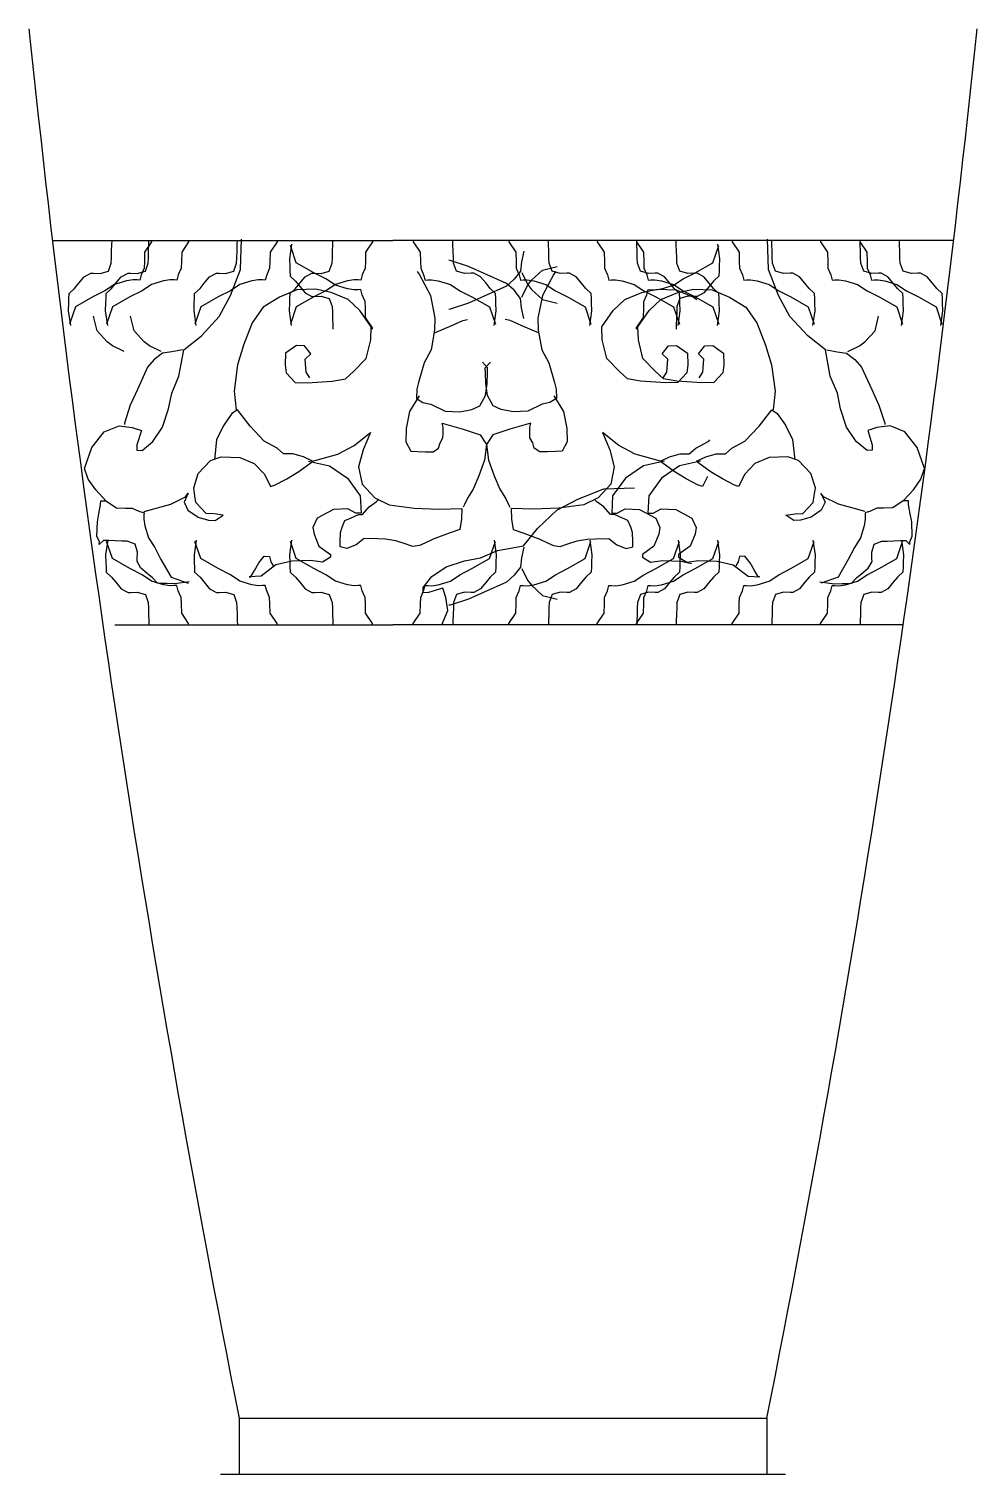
# Model space of a CAD drawing. Header units: millimetres. Extents: x 22565 to 38821, y 15578 to 26720.
# Drawn here: x 24373.1 to 24517.7, y 23447.9 to 23668.4 of the extents above; entities that cross this region are included whole.
import ezdxf

# ---------------------------------------------------------------- set-up
doc = ezdxf.new("R2010")
doc.units = ezdxf.units.MM

# ---------------------------------------------------------------- blocks, each defined once
blk = doc.blocks.new('A$C40A47A41')
for p, q in [((205.02, 189.45), (205.17, 194.1)), ((285.52, 189.45), (285.36, 194.1)), ((176.31, 193.87), (228.24, 193.87)), ((185.31, 191.24), (185.34, 192.24)), ((185.34, 192.24), (185.38, 193.25)), ((185.38, 193.25), (185.4, 193.87)), ((190.38, 192.08), (190.34, 190.66)), ((191.44, 193.66), (190.38, 192.08)), ((190.96, 191.24), (190.99, 192.24)), ((190.99, 192.24), (191.02, 193.25)), ((191.02, 193.25), (191.04, 193.87)), ((191.45, 193.87), (191.44, 193.66)), ((196.03, 192.08), (195.98, 190.66)), ((197.09, 193.66), (196.03, 192.08)), ((197.1, 193.87), (197.09, 193.66)), ((204.44, 191.24), (204.47, 192.24)), ((204.47, 192.24), (204.5, 193.25)), ((204.5, 193.25), (204.52, 193.87)), ((209.51, 192.08), (209.46, 190.66)), ((210.57, 193.66), (209.51, 192.08)), ((210.58, 193.87), (210.57, 193.66)), ((212.8, 193.3), (212.48, 191.07)), ((213.51, 190.5), (212.61, 193.1)), ((219.01, 191.24), (219.04, 192.24)), ((219.04, 192.24), (219.08, 193.25)), ((219.08, 193.25), (219.1, 193.87)), ((224.08, 192.08), (224.04, 190.66)), ((225.14, 193.66), (224.08, 192.08)), ((225.15, 193.87), (225.14, 193.66)), ((313.75, 193.87), (228.24, 193.87)), ((231.33, 193.87), (231.34, 193.66)), ((231.34, 193.66), (232.4, 192.08)), ((232.4, 192.08), (232.45, 190.66)), ((237.4, 193.25), (237.38, 193.87)), ((237.44, 192.24), (237.4, 193.25)), ((237.47, 191.24), (237.44, 192.24)), ((245.9, 193.87), (245.91, 193.66)), ((245.91, 193.66), (246.97, 192.08)), ((246.97, 192.08), (247.02, 190.66)), ((248.19, 192.24), (247.85, 190.62)), ((251.98, 193.25), (251.96, 193.87)), ((252.01, 192.24), (251.98, 193.25)), ((252.04, 191.24), (252.01, 192.24)), ((259.38, 193.87), (259.39, 193.66)), ((259.39, 193.66), (260.45, 192.08)), ((260.45, 192.08), (260.5, 190.66)), ((265.39, 193.87), (265.39, 193.66)), ((265.39, 193.66), (266.45, 192.08)), ((265.46, 193.25), (265.44, 193.87)), ((265.49, 192.24), (265.46, 193.25)), ((265.52, 191.24), (265.49, 192.24)), ((266.45, 192.08), (266.5, 190.66)), ((271.46, 193.25), (271.44, 193.87)), ((271.49, 192.24), (271.46, 193.25)), ((271.53, 191.24), (271.49, 192.24)), ((277.03, 190.5), (277.93, 193.1)), ((277.74, 193.3), (278.05, 191.07)), ((279.96, 193.87), (279.97, 193.66)), ((279.97, 193.66), (281.03, 192.08)), ((281.03, 192.08), (281.07, 190.66)), ((286.03, 193.25), (286.01, 193.87)), ((286.06, 192.24), (286.03, 193.25)), ((286.1, 191.24), (286.06, 192.24)), ((293.44, 193.87), (293.45, 193.66)), ((293.45, 193.66), (294.51, 192.08)), ((294.51, 192.08), (294.55, 190.66)), ((299.44, 193.87), (299.45, 193.66)), ((299.45, 193.66), (300.51, 192.08)), ((299.51, 193.25), (299.49, 193.87)), ((299.54, 192.24), (299.51, 193.25)), ((299.58, 191.24), (299.54, 192.24)), ((300.51, 192.08), (300.55, 190.66)), ((305.51, 193.25), (305.49, 193.87)), ((305.54, 192.24), (305.51, 193.25)), ((305.58, 191.24), (305.54, 192.24)), ((184.84, 189.22), (185.28, 190.42)), ((185.28, 190.42), (185.31, 191.24)), ((190.3, 189.66), (189.86, 188.66)), ((190.34, 190.66), (190.3, 189.66)), ((190.49, 189.22), (190.93, 190.42)), ((190.93, 190.42), (190.96, 191.24)), ((195.95, 189.66), (195.51, 188.66)), ((195.98, 190.66), (195.95, 189.66)), ((203.97, 189.22), (204.41, 190.42)), ((204.41, 190.42), (204.44, 191.24)), ((209.43, 189.66), (208.99, 188.66)), ((209.46, 190.66), (209.43, 189.66)), ((212.48, 191.07), (212.52, 189.86)), ((212.52, 189.86), (212.54, 189.26)), ((216.18, 188.97), (213.51, 190.5)), ((218.54, 189.22), (218.98, 190.42)), ((218.98, 190.42), (219.01, 191.24)), ((224, 189.66), (223.56, 188.66)), ((224.04, 190.66), (224, 189.66)), ((232.45, 190.66), (232.48, 189.66)), ((232.48, 189.66), (232.92, 188.66)), ((236.98, 190.85), (236.77, 190.86)), ((239.76, 189.94), (236.98, 190.85)), ((237.5, 190.42), (237.47, 191.24)), ((237.94, 189.22), (237.5, 190.42)), ((242.15, 188.86), (239.76, 189.94)), ((247.02, 190.66), (247.05, 189.66)), ((247.05, 189.66), (247.49, 188.66)), ((247.85, 190.62), (247.69, 189.2)), ((251.07, 189.37), (253.3, 189.91)), ((252.07, 190.42), (252.04, 191.24)), ((252.52, 189.22), (252.07, 190.42)), ((260.5, 190.66), (260.53, 189.66)), ((260.53, 189.66), (260.97, 188.66)), ((265.55, 190.42), (265.52, 191.24)), ((266, 189.22), (265.55, 190.42)), ((266.5, 190.66), (266.53, 189.66)), ((266.53, 189.66), (266.97, 188.66)), ((271.55, 190.42), (271.53, 191.24)), ((272, 189.22), (271.55, 190.42)), ((274.36, 188.97), (277.03, 190.5)), ((278.01, 189.86), (278, 189.26)), ((278.05, 191.07), (278.01, 189.86)), ((281.07, 190.66), (281.11, 189.66)), ((281.11, 189.66), (281.55, 188.66)), ((286.12, 190.42), (286.1, 191.24)), ((286.57, 189.22), (286.12, 190.42)), ((294.55, 190.66), (294.59, 189.66)), ((294.59, 189.66), (295.03, 188.66)), ((299.6, 190.42), (299.58, 191.24)), ((300.05, 189.22), (299.6, 190.42)), ((300.55, 190.66), (300.59, 189.66)), ((300.59, 189.66), (301.03, 188.66)), ((305.6, 190.42), (305.58, 191.24)), ((306.05, 189.22), (305.6, 190.42)), ((180.34, 187.36), (181.16, 188.34)), ((181.16, 188.34), (182.19, 188.91)), ((182.19, 188.91), (182.6, 188.9)), ((182.6, 188.9), (183.61, 188.87)), ((183.61, 188.87), (184.84, 189.22)), ((187.62, 187.73), (185.78, 187.18)), ((185.98, 187.36), (186.81, 188.34)), ((186.81, 188.34), (187.84, 188.91)), ((188.63, 187.89), (187.62, 187.73)), ((187.84, 188.91), (188.24, 188.9)), ((188.24, 188.9), (189.25, 188.87)), ((189.24, 187.87), (188.63, 187.89)), ((189.64, 187.85), (189.24, 187.87)), ((189.25, 188.87), (190.49, 189.22)), ((189.86, 188.66), (189.64, 187.85)), ((193.27, 187.73), (191.43, 187.18)), ((194.28, 187.89), (193.27, 187.73)), ((194.88, 187.87), (194.28, 187.89)), ((195.29, 187.85), (194.88, 187.87)), ((195.51, 188.66), (195.29, 187.85)), ((199.46, 187.36), (200.29, 188.34)), ((200.29, 188.34), (201.32, 188.91)), ((201.32, 188.91), (201.72, 188.9)), ((201.72, 188.9), (202.73, 188.87)), ((202.73, 188.87), (203.97, 189.22)), ((203.47, 185.47), (205.02, 189.45)), ((206.75, 187.73), (204.91, 187.18)), ((207.76, 187.89), (206.75, 187.73)), ((208.36, 187.87), (207.76, 187.89)), ((208.77, 187.85), (208.36, 187.87)), ((208.99, 188.66), (208.77, 187.85)), ((212.54, 189.26), (212.57, 188.44)), ((212.57, 188.44), (213.39, 187.67)), ((213.39, 187.67), (214.03, 186.88)), ((214.03, 187.36), (214.86, 188.34)), ((214.86, 188.34), (215.89, 188.91)), ((215.89, 188.91), (216.3, 188.9)), ((218.03, 188.02), (216.18, 188.97)), ((216.3, 188.9), (217.31, 188.87)), ((217.31, 188.87), (218.54, 189.22)), ((219.48, 187.06), (218.03, 188.02)), ((221.32, 187.73), (219.48, 187.18)), ((222.33, 187.89), (221.32, 187.73)), ((222.94, 187.87), (222.33, 187.89)), ((223.34, 187.85), (222.94, 187.87)), ((223.56, 188.66), (223.34, 187.85)), ((231.96, 189.14), (232.26, 188.77)), ((232.26, 188.77), (233.97, 185.47)), ((232.92, 188.66), (233.14, 187.85)), ((233.14, 187.85), (233.55, 187.87)), ((233.55, 187.87), (234.15, 187.89)), ((234.15, 187.89), (235.16, 187.73)), ((235.16, 187.73), (237, 187.18)), ((239.18, 188.87), (237.94, 189.22)), ((240.18, 188.9), (239.18, 188.87)), ((240.59, 188.91), (240.18, 188.9)), ((241.62, 188.34), (240.59, 188.91)), ((242.45, 187.36), (241.62, 188.34)), ((245.55, 187.33), (242.15, 188.86)), ((246.72, 187.96), (245.55, 186.91)), ((247.69, 189.2), (246.72, 187.96)), ((247.49, 188.66), (247.71, 187.85)), ((247.71, 187.85), (248.12, 187.87)), ((247.91, 189), (248.76, 187.22)), ((248.12, 187.87), (248.72, 187.89)), ((248.72, 187.89), (249.73, 187.73)), ((248.76, 187.02), (249.39, 187.81)), ((249.39, 187.81), (251.07, 189.37)), ((249.73, 187.73), (251.58, 187.18)), ((252.77, 188.77), (251.05, 185.47)), ((253.75, 188.87), (252.52, 189.22)), ((253.07, 189.14), (252.77, 188.77)), ((254.76, 188.9), (253.75, 188.87)), ((255.16, 188.91), (254.76, 188.9)), ((256.19, 188.34), (255.16, 188.91)), ((257.02, 187.36), (256.19, 188.34)), ((260.97, 188.66), (261.19, 187.85)), ((261.19, 187.85), (261.6, 187.87)), ((261.6, 187.87), (262.2, 187.89)), ((262.2, 187.89), (263.21, 187.73)), ((263.21, 187.73), (265.06, 187.18)), ((267.23, 188.87), (266, 189.22)), ((266.97, 188.66), (267.19, 187.85)), ((267.19, 187.85), (267.6, 187.87)), ((268.24, 188.9), (267.23, 188.87)), ((267.6, 187.87), (268.2, 187.89)), ((268.2, 187.89), (269.22, 187.73)), ((268.64, 188.91), (268.24, 188.9)), ((269.67, 188.34), (268.64, 188.91)), ((269.22, 187.73), (271.06, 187.18)), ((270.5, 187.36), (269.67, 188.34)), ((271.06, 187.06), (272.5, 188.02)), ((273.23, 188.87), (272, 189.22)), ((272.5, 188.02), (274.36, 188.97)), ((274.24, 188.9), (273.23, 188.87)), ((274.65, 188.91), (274.24, 188.9)), ((275.67, 188.34), (274.65, 188.91)), ((276.5, 187.36), (275.67, 188.34)), ((277.15, 187.67), (276.5, 186.88)), ((277.97, 188.44), (277.15, 187.67)), ((278, 189.26), (277.97, 188.44)), ((281.55, 188.66), (281.77, 187.85)), ((281.77, 187.85), (282.17, 187.87)), ((282.17, 187.87), (282.77, 187.89)), ((282.77, 187.89), (283.79, 187.73)), ((283.79, 187.73), (285.63, 187.18)), ((287.06, 185.47), (285.52, 189.45)), ((287.8, 188.87), (286.57, 189.22)), ((288.81, 188.9), (287.8, 188.87)), ((289.22, 188.91), (288.81, 188.9)), ((290.25, 188.34), (289.22, 188.91)), ((291.07, 187.36), (290.25, 188.34)), ((295.03, 188.66), (295.25, 187.85)), ((295.25, 187.85), (295.65, 187.87)), ((295.65, 187.87), (296.25, 187.89)), ((296.25, 187.89), (297.27, 187.73)), ((297.27, 187.73), (299.11, 187.18)), ((301.28, 188.87), (300.05, 189.22)), ((301.03, 188.66), (301.25, 187.85)), ((301.25, 187.85), (301.65, 187.87)), ((302.29, 188.9), (301.28, 188.87)), ((301.65, 187.87), (302.25, 187.89)), ((302.25, 187.89), (303.27, 187.73)), ((302.7, 188.91), (302.29, 188.9)), ((303.73, 188.34), (302.7, 188.91)), ((303.27, 187.73), (305.11, 187.18)), ((304.55, 187.36), (303.73, 188.34)), ((307.28, 188.87), (306.05, 189.22)), ((308.29, 188.9), (307.28, 188.87)), ((308.7, 188.91), (308.29, 188.9)), ((309.73, 188.34), (308.7, 188.91)), ((310.55, 187.36), (309.73, 188.34)), ((178.84, 184.98), (178.87, 185.8)), ((178.87, 185.8), (179.69, 186.57)), ((179.69, 186.57), (180.34, 187.36)), ((182.48, 185.27), (179.81, 183.74)), ((184.33, 186.22), (182.48, 185.27)), ((185.78, 187.18), (184.33, 186.22)), ((184.49, 184.98), (184.52, 185.8)), ((184.52, 185.8), (185.34, 186.57)), ((185.34, 186.57), (185.98, 187.36)), ((188.13, 185.27), (185.46, 183.74)), ((189.98, 186.22), (188.13, 185.27)), ((191.43, 187.18), (189.98, 186.22)), ((197.97, 184.98), (198, 185.8)), ((198, 185.8), (198.82, 186.57)), ((198.82, 186.57), (199.46, 187.36)), ((201.61, 185.27), (198.94, 183.74)), ((203.46, 186.22), (201.61, 185.27)), ((201.76, 182.28), (203.47, 185.47)), ((204.91, 187.18), (203.46, 186.22)), ((210.94, 185.22), (208.47, 183.69)), ((213.6, 186.36), (210.94, 185.22)), ((212.54, 184.98), (212.57, 185.8)), ((212.57, 185.8), (213.39, 186.57)), ((213.39, 186.57), (214.03, 187.36)), ((216.18, 185.27), (213.51, 183.74)), ((216.43, 186.46), (213.6, 186.36)), ((214.03, 186.88), (214.86, 185.9)), ((214.86, 185.9), (215.89, 185.32)), ((215.89, 185.32), (216.3, 185.34)), ((218.03, 186.22), (216.18, 185.27)), ((216.3, 185.34), (217.31, 185.37)), ((218.83, 185.97), (216.43, 186.46)), ((217.31, 185.37), (218.54, 185.02)), ((219.48, 187.18), (218.03, 186.22)), ((221.43, 184.88), (218.83, 185.97)), ((221.32, 186.51), (219.48, 187.06)), ((222.33, 186.35), (221.32, 186.51)), ((222.94, 186.37), (222.33, 186.35)), ((223.34, 186.39), (222.94, 186.37)), ((223.56, 185.58), (223.34, 186.39)), ((224, 184.58), (223.56, 185.58)), ((233.97, 185.47), (234.66, 182.02)), ((237, 187.18), (238.45, 186.22)), ((238.45, 186.22), (240.3, 185.27)), ((242.15, 185.38), (239.76, 184.3)), ((240.3, 185.27), (242.97, 183.74)), ((245.55, 186.91), (242.15, 185.38)), ((243.09, 186.57), (242.45, 187.36)), ((243.91, 185.8), (243.09, 186.57)), ((243.94, 184.98), (243.91, 185.8)), ((246.72, 186.28), (245.55, 187.33)), ((247.69, 185.04), (246.72, 186.28)), ((247.91, 185.24), (248.76, 187.02)), ((248.76, 187.22), (249.39, 186.42)), ((249.39, 186.42), (251.07, 184.87)), ((251.05, 185.47), (250.36, 182.02)), ((251.58, 187.18), (253.02, 186.22)), ((253.02, 186.22), (254.88, 185.27)), ((254.88, 185.27), (257.55, 183.74)), ((257.67, 186.57), (257.02, 187.36)), ((258.49, 185.8), (257.67, 186.57)), ((258.51, 184.98), (258.49, 185.8)), ((263.6, 184.88), (266.19, 185.97)), ((265.06, 187.18), (266.5, 186.22)), ((266.19, 185.97), (268.6, 186.46)), ((266.5, 186.22), (268.36, 185.27)), ((266.53, 184.58), (266.97, 185.58)), ((266.97, 185.58), (267.19, 186.39)), ((267.19, 186.39), (267.6, 186.37)), ((267.6, 186.37), (268.2, 186.35)), ((268.2, 186.35), (269.22, 186.51)), ((268.36, 185.27), (271.03, 183.74)), ((268.6, 186.46), (271.42, 186.36)), ((269.11, 184.88), (271.7, 185.97)), ((269.22, 186.51), (271.06, 187.06)), ((271.15, 186.57), (270.5, 187.36)), ((271.06, 187.18), (272.5, 186.22)), ((271.97, 185.8), (271.15, 186.57)), ((271.42, 186.36), (274.08, 185.22)), ((271.7, 185.97), (274.11, 186.46)), ((271.99, 184.98), (271.97, 185.8)), ((273.23, 185.37), (272, 185.02)), ((272.5, 186.22), (274.36, 185.27)), ((274.24, 185.34), (273.23, 185.37)), ((274.08, 185.22), (274.62, 184.89)), ((274.11, 186.46), (276.93, 186.36)), ((274.65, 185.32), (274.24, 185.34)), ((274.36, 185.27), (277.03, 183.74)), ((275.67, 185.9), (274.65, 185.32)), ((276.5, 186.88), (275.67, 185.9)), ((277.15, 186.57), (276.5, 187.36)), ((276.93, 186.36), (279.6, 185.22)), ((277.97, 185.8), (277.15, 186.57)), ((278, 184.98), (277.97, 185.8)), ((279.6, 185.22), (282.07, 183.69)), ((285.63, 187.18), (287.08, 186.22)), ((288.77, 182.28), (287.06, 185.47)), ((287.08, 186.22), (288.93, 185.27)), ((288.93, 185.27), (291.6, 183.74)), ((291.72, 186.57), (291.07, 187.36)), ((292.54, 185.8), (291.72, 186.57)), ((292.57, 184.98), (292.54, 185.8)), ((299.11, 187.18), (300.56, 186.22)), ((300.56, 186.22), (302.41, 185.27)), ((302.41, 185.27), (305.08, 183.74)), ((305.2, 186.57), (304.55, 187.36)), ((305.11, 187.18), (306.56, 186.22)), ((306.02, 185.8), (305.2, 186.57)), ((306.05, 184.98), (306.02, 185.8)), ((306.56, 186.22), (308.41, 185.27)), ((308.41, 185.27), (311.08, 183.74)), ((311.2, 186.57), (310.55, 187.36)), ((312.02, 185.8), (311.2, 186.57)), ((312.05, 184.98), (312.02, 185.8)), ((178.78, 183.17), (178.82, 184.38)), ((179.1, 180.94), (178.78, 183.17)), ((178.82, 184.38), (178.84, 184.98)), ((179.81, 183.74), (178.91, 181.14)), ((184.43, 183.17), (184.47, 184.38)), ((184.75, 180.94), (184.43, 183.17)), ((184.47, 184.38), (184.49, 184.98)), ((185.46, 183.74), (184.56, 181.14)), ((197.91, 183.17), (197.95, 184.38)), ((198.23, 180.94), (197.91, 183.17)), ((197.95, 184.38), (197.97, 184.98)), ((198.94, 183.74), (198.04, 181.14)), ((208.47, 183.69), (206.77, 181.32)), ((212.48, 183.17), (212.52, 184.38)), ((212.8, 180.94), (212.48, 183.17)), ((212.52, 184.38), (212.54, 184.98)), ((213.51, 183.74), (212.61, 181.14)), ((218.54, 185.02), (218.98, 183.82)), ((218.98, 183.82), (219.01, 183)), ((219.01, 183), (219.04, 182)), ((223.2, 183.21), (221.43, 184.88)), ((224.93, 180.73), (223.2, 183.21)), ((224.04, 183.58), (224, 184.58)), ((224.08, 182.16), (224.04, 183.58)), ((236.98, 183.39), (236.77, 183.38)), ((239.76, 184.3), (236.98, 183.39)), ((242.97, 183.74), (243.87, 181.14)), ((243.68, 180.94), (244, 183.17)), ((243.96, 184.38), (243.94, 184.98)), ((244, 183.17), (243.96, 184.38)), ((247.85, 183.62), (247.69, 185.04)), ((248.19, 182), (247.85, 183.62)), ((251.07, 184.87), (253.3, 184.33)), ((257.55, 183.74), (258.45, 181.14)), ((258.26, 180.94), (258.57, 183.17)), ((258.53, 184.38), (258.51, 184.98)), ((258.57, 183.17), (258.53, 184.38)), ((260.1, 180.73), (261.83, 183.21)), ((261.83, 183.21), (263.6, 184.88)), ((265.61, 180.73), (267.34, 183.21)), ((266.45, 182.16), (266.5, 183.58)), ((266.5, 183.58), (266.53, 184.58)), ((267.34, 183.21), (269.11, 184.88)), ((271.03, 183.74), (271.93, 181.14)), ((271.53, 183), (271.49, 182)), ((271.55, 183.82), (271.53, 183)), ((272, 185.02), (271.55, 183.82)), ((271.74, 180.94), (272.05, 183.17)), ((272.01, 184.38), (271.99, 184.98)), ((272.05, 183.17), (272.01, 184.38)), ((277.03, 183.74), (277.93, 181.14)), ((277.74, 180.94), (278.05, 183.17)), ((278.01, 184.38), (278, 184.98)), ((278.05, 183.17), (278.01, 184.38)), ((282.07, 183.69), (283.77, 181.32)), ((291.6, 183.74), (292.5, 181.14)), ((292.31, 180.94), (292.63, 183.17)), ((292.59, 184.38), (292.57, 184.98)), ((292.63, 183.17), (292.59, 184.38)), ((305.08, 183.74), (305.98, 181.14)), ((305.79, 180.94), (306.11, 183.17)), ((306.07, 184.38), (306.05, 184.98)), ((306.11, 183.17), (306.07, 184.38)), ((311.08, 183.74), (311.98, 181.14)), ((311.79, 180.94), (312.11, 183.17)), ((312.07, 184.38), (312.05, 184.98)), ((312.11, 183.17), (312.07, 184.38)), ((183.12, 180.09), (182.58, 182.32)), ((188.77, 180.09), (188.23, 182.32)), ((199.04, 179.35), (201.76, 182.28)), ((206.77, 181.32), (205.46, 177.93)), ((219.04, 182), (219.08, 180.99)), ((219.08, 180.99), (219.1, 180.37)), ((225.14, 180.58), (224.08, 182.16)), ((234.58, 179.81), (237.24, 180.93)), ((234.66, 182.02), (234.6, 180.2)), ((237.24, 180.93), (238.89, 181.69)), ((238.89, 181.69), (239.64, 181.84)), ((246.14, 181.69), (245.38, 181.84)), ((247.78, 180.93), (246.14, 181.69)), ((250.45, 179.81), (247.78, 180.93)), ((250.36, 182.02), (250.42, 180.2)), ((265.39, 180.58), (266.45, 182.16)), ((271.46, 180.99), (271.44, 180.37)), ((271.49, 182), (271.46, 180.99)), ((283.77, 181.32), (285.08, 177.93)), ((291.5, 179.35), (288.77, 182.28)), ((301.77, 180.09), (302.31, 182.32)), ((184.67, 178.41), (183.12, 180.09)), ((190.32, 178.41), (188.77, 180.09)), ((196.34, 177.21), (199.04, 179.35)), ((224.17, 175.9), (224.86, 178.71)), ((224.86, 178.71), (224.93, 180.73)), ((225.15, 180.37), (225.14, 180.58)), ((234.6, 180.2), (234.1, 177.19)), ((250.42, 180.2), (250.93, 177.19)), ((260.17, 178.71), (260.1, 180.73)), ((260.86, 175.9), (260.17, 178.71)), ((265.39, 180.37), (265.39, 180.58)), ((265.68, 178.71), (265.61, 180.73)), ((266.37, 175.9), (265.68, 178.71)), ((294.2, 177.21), (291.5, 179.35)), ((300.22, 178.41), (301.77, 180.09)), ((185.47, 177.79), (184.67, 178.41)), ((187.25, 176.93), (185.47, 177.79)), ((191.12, 177.79), (190.32, 178.41)), ((192.9, 176.93), (191.12, 177.79)), ((193.1, 176.71), (191.85, 175.74)), ((194.52, 176.88), (193.1, 176.71)), ((196.14, 177.21), (194.52, 176.88)), ((195.61, 173.2), (196.34, 177.21)), ((205.46, 177.93), (204.54, 174.94)), ((211.87, 176.71), (211.81, 174.89)), ((213.53, 177.86), (211.87, 176.71)), ((214.74, 177.82), (213.53, 177.86)), ((215.71, 176.59), (214.74, 177.82)), ((214.87, 175.8), (215.71, 176.59)), ((234.1, 177.19), (233.02, 175.21)), ((250.93, 177.19), (252, 175.21)), ((269.32, 176.59), (270.28, 177.82)), ((270.16, 175.8), (269.32, 176.59)), ((270.28, 177.82), (271.49, 177.86)), ((271.49, 177.86), (273.15, 176.71)), ((273.15, 176.71), (273.21, 174.89)), ((274.83, 176.59), (275.8, 177.82)), ((275.67, 175.8), (274.83, 176.59)), ((275.8, 177.82), (277.01, 177.86)), ((277.01, 177.86), (278.66, 176.71)), ((278.66, 176.71), (278.72, 174.89)), ((285.08, 177.93), (285.99, 174.94)), ((294.93, 173.2), (294.2, 177.21)), ((294.4, 177.21), (296.02, 176.88)), ((296.02, 176.88), (297.44, 176.71)), ((297.44, 176.71), (298.68, 175.74)), ((297.64, 176.93), (299.42, 177.79)), ((299.42, 177.79), (300.22, 178.41)), ((190.81, 174.57), (189.28, 171.17)), ((191.85, 175.74), (190.81, 174.57)), ((204.54, 174.94), (204.02, 170.9)), ((211.81, 174.89), (211.98, 173.67)), ((215, 173.78), (214.87, 175.8)), ((222.28, 173.95), (224.17, 175.9)), ((233.02, 175.21), (232.12, 172.21)), ((242.69, 174.48), (241.9, 175.32)), ((242.33, 174.48), (243.12, 175.32)), ((242.36, 173.69), (242.33, 174.48)), ((242.67, 173.69), (242.69, 174.48)), ((252, 175.21), (252.9, 172.21)), ((262.75, 173.95), (260.86, 175.9)), ((268.26, 173.95), (266.37, 175.9)), ((270.02, 173.78), (270.16, 175.8)), ((273.21, 174.89), (273.05, 173.67)), ((275.53, 173.78), (275.67, 175.8)), ((278.72, 174.89), (278.56, 173.67)), ((285.99, 174.94), (286.52, 170.9)), ((298.68, 175.74), (299.73, 174.57)), ((299.73, 174.57), (301.26, 171.17)), ((194.5, 170.61), (195.61, 173.2)), ((211.98, 173.67), (213.34, 172.22)), ((213.34, 172.22), (215.15, 172.16)), ((215.59, 172.95), (215, 173.78)), ((215.15, 172.16), (219, 172.43)), ((219, 172.43), (221.03, 172.77)), ((221.03, 172.77), (222.28, 173.95)), ((232.12, 172.21), (231.88, 171.21)), ((242.35, 170.25), (242.61, 172.06)), ((242.41, 172.06), (242.36, 173.69)), ((242.68, 170.25), (242.41, 172.06)), ((242.61, 172.06), (242.67, 173.69)), ((252.9, 172.21), (253.14, 171.21)), ((264, 172.77), (262.75, 173.95)), ((266.02, 172.43), (264, 172.77)), ((269.87, 172.16), (266.02, 172.43)), ((269.51, 172.77), (268.26, 173.95)), ((269.44, 172.95), (270.02, 173.78)), ((271.53, 172.43), (269.51, 172.77)), ((271.68, 172.22), (269.87, 172.16)), ((275.38, 172.16), (271.53, 172.43)), ((273.05, 173.67), (271.68, 172.22)), ((274.95, 172.95), (275.53, 173.78)), ((277.19, 172.22), (275.38, 172.16)), ((278.56, 173.67), (277.19, 172.22)), ((296.03, 170.61), (294.93, 173.2)), ((189.28, 171.17), (188.19, 168.78)), ((194.03, 168.2), (194.5, 170.61)), ((204.02, 170.9), (204.32, 168.06)), ((232.26, 170.19), (230.76, 167.81)), ((231.88, 171.21), (231.84, 169.79)), ((231.84, 169.79), (232.82, 169.16)), ((241.49, 168.66), (242.35, 170.25)), ((243.53, 168.66), (242.68, 170.25)), ((253.19, 169.79), (252.2, 169.16)), ((252.77, 170.19), (254.26, 167.81)), ((253.14, 171.21), (253.19, 169.79)), ((286.52, 170.9), (286.22, 168.06)), ((296.51, 168.2), (296.03, 170.61)), ((301.26, 171.17), (302.34, 168.78)), ((188.19, 168.78), (187.29, 166)), ((193.12, 165.4), (194.03, 168.2)), ((204.52, 168.05), (203.7, 167.48)), ((206.46, 165.57), (204.52, 168.05)), ((230.76, 167.81), (230.27, 165.19)), ((232.82, 169.16), (234.03, 168.91)), ((234.03, 168.91), (236.21, 167.83)), ((236.21, 167.83), (238.43, 167.75)), ((238.43, 167.75), (240.26, 168.1)), ((240.26, 168.1), (241.49, 168.66)), ((244.76, 168.1), (243.53, 168.66)), ((246.6, 167.75), (244.76, 168.1)), ((248.81, 167.83), (246.6, 167.75)), ((251, 168.91), (248.81, 167.83)), ((252.2, 169.16), (251, 168.91)), ((254.26, 167.81), (254.75, 165.19)), ((284.08, 165.57), (286.01, 168.05)), ((286.01, 168.05), (286.84, 167.48)), ((297.42, 165.4), (296.51, 168.2)), ((302.34, 168.78), (303.25, 166)), ((184.22, 164.69), (186.47, 165.62)), ((186.47, 165.62), (188.48, 165.34)), ((187.29, 166), (187.28, 165.79)), ((191.65, 163.22), (193.12, 165.4)), ((202.43, 165.7), (201.34, 163.5)), ((203.7, 167.48), (202.43, 165.7)), ((208.6, 163.27), (206.46, 165.57)), ((235.74, 166.02), (238.95, 165.12)), ((235.93, 165.41), (235.74, 166.02)), ((235.89, 164.4), (235.93, 165.41)), ((249.28, 166.02), (246.07, 165.12)), ((249.1, 165.41), (249.28, 166.02)), ((249.13, 164.4), (249.1, 165.41)), ((281.94, 163.27), (284.08, 165.57)), ((286.84, 167.48), (288.11, 165.7)), ((288.11, 165.7), (289.2, 163.5)), ((298.89, 163.22), (297.42, 165.4)), ((304.07, 165.62), (302.06, 165.34)), ((303.25, 166), (303.26, 165.79)), ((306.32, 164.69), (304.07, 165.62)), ((182.33, 162.32), (184.22, 164.69)), ((188.48, 165.34), (189.88, 164.91)), ((189.88, 164.91), (189.21, 162.7)), ((189.98, 161.86), (191.65, 163.22)), ((201.34, 163.5), (201.06, 160.89)), ((210.59, 162.19), (208.6, 163.27)), ((222.32, 162.62), (224.8, 164.57)), ((224.8, 164.57), (223.71, 161.97)), ((230.27, 165.19), (230.2, 163.18)), ((230.2, 163.18), (230.96, 161.74)), ((235.45, 163), (235.88, 163.8)), ((235.88, 163.8), (235.89, 164.4)), ((238.95, 165.12), (241.54, 164.22)), ((241.54, 164.22), (242.51, 162.77)), ((243.49, 164.22), (242.51, 162.77)), ((246.07, 165.12), (243.49, 164.22)), ((249.15, 163.8), (249.13, 164.4)), ((249.57, 163), (249.15, 163.8)), ((254.82, 163.18), (254.06, 161.74)), ((254.75, 165.19), (254.82, 163.18)), ((260.22, 164.57), (261.31, 161.97)), ((262.71, 162.62), (260.22, 164.57)), ((274.43, 162.19), (276.43, 163.27)), ((276.43, 163.27), (276.59, 163.45)), ((279.94, 162.19), (281.94, 163.27)), ((289.2, 163.5), (289.48, 160.89)), ((300.56, 161.86), (298.89, 163.22)), ((302.06, 165.34), (300.66, 164.91)), ((300.66, 164.91), (301.33, 162.7)), ((308.21, 162.32), (306.32, 164.69)), ((181.2, 159.12), (182.33, 162.32)), ((189.21, 162.7), (189.18, 161.89)), ((189.18, 161.89), (189.98, 161.86)), ((211.57, 161.36), (210.59, 162.19)), ((212.97, 161.32), (211.57, 161.36)), ((214.58, 160.86), (212.97, 161.32)), ((215.97, 160.21), (219.85, 161.29)), ((219.85, 161.29), (222.32, 162.62)), ((223.71, 161.97), (223.01, 159.38)), ((230.96, 161.74), (231.98, 161.7)), ((231.98, 161.7), (233.19, 161.66)), ((233.19, 161.66), (234.39, 161.62)), ((234.39, 161.62), (235.22, 162.2)), ((235.22, 162.2), (235.45, 163)), ((242.51, 162.77), (242.23, 160.36)), ((242.51, 162.77), (242.8, 160.36)), ((249.8, 162.2), (249.57, 163)), ((250.64, 161.62), (249.8, 162.2)), ((251.83, 161.66), (250.64, 161.62)), ((253.05, 161.7), (251.83, 161.66)), ((254.06, 161.74), (253.05, 161.7)), ((261.31, 161.97), (262.01, 159.38)), ((265.18, 161.29), (262.71, 162.62)), ((269.05, 160.21), (265.18, 161.29)), ((270.45, 160.86), (272.05, 161.32)), ((272.05, 161.32), (273.45, 161.36)), ((273.45, 161.36), (274.43, 162.19)), ((275.96, 160.86), (277.56, 161.32)), ((277.56, 161.32), (278.96, 161.36)), ((278.96, 161.36), (279.94, 162.19)), ((301.36, 161.89), (300.56, 161.86)), ((301.33, 162.7), (301.36, 161.89)), ((309.33, 159.12), (308.21, 162.32)), ((181.76, 157.49), (181.2, 159.12)), ((198.55, 158.36), (200.43, 160.31)), ((200.43, 160.31), (202.07, 160.86)), ((201.06, 160.89), (201.05, 160.49)), ((202.07, 160.86), (204.88, 160.77)), ((204.88, 160.77), (207.07, 159.88)), ((207.07, 159.88), (208.64, 158.22)), ((213.91, 158.65), (215.76, 160)), ((215.97, 160.21), (214.58, 160.86)), ((215.37, 160.23), (218.58, 159.52)), ((215.76, 160), (215.97, 160.21)), ((218.58, 159.52), (221.33, 157.61)), ((223.01, 159.38), (223.54, 156.72)), ((242.23, 160.36), (241.33, 157.96)), ((242.8, 160.36), (243.69, 157.96)), ((262.01, 159.38), (261.49, 156.72)), ((266.45, 159.52), (263.69, 157.61)), ((269.65, 160.23), (266.45, 159.52)), ((269.05, 160.21), (270.45, 160.86)), ((269.26, 160), (269.05, 160.21)), ((271.96, 159.52), (269.2, 157.61)), ((271.12, 158.65), (269.26, 160)), ((275.16, 160.23), (271.96, 159.52)), ((274.56, 160.21), (275.96, 160.86)), ((274.77, 160), (274.56, 160.21)), ((276.63, 158.65), (274.77, 160)), ((283.46, 159.88), (281.9, 158.22)), ((285.65, 160.77), (283.46, 159.88)), ((288.47, 160.86), (285.65, 160.77)), ((290.11, 160.31), (288.47, 160.86)), ((289.48, 160.89), (289.49, 160.49)), ((291.98, 158.36), (290.11, 160.31)), ((308.77, 157.49), (309.33, 159.12)), ((182.92, 155.83), (181.76, 157.49)), ((197.87, 156.15), (198.55, 158.36)), ((208.64, 158.22), (209.58, 156.37)), ((209.58, 156.37), (210.2, 156.56)), ((210.2, 156.56), (212.05, 157.51)), ((212.05, 157.51), (213.91, 158.65)), ((221.33, 157.61), (223.27, 154.93)), ((223.54, 156.72), (225.48, 154.64)), ((241.33, 157.96), (240.46, 155.97)), ((243.69, 157.96), (244.56, 155.97)), ((261.49, 156.72), (259.54, 154.64)), ((263.69, 157.61), (261.75, 154.93)), ((269.2, 157.61), (267.26, 154.93)), ((272.98, 157.51), (271.12, 158.65)), ((274.82, 156.56), (272.98, 157.51)), ((275.44, 156.37), (274.82, 156.56)), ((276.2, 157.86), (275.44, 156.37)), ((278.49, 157.51), (276.63, 158.65)), ((280.33, 156.56), (278.49, 157.51)), ((280.95, 156.37), (280.33, 156.56)), ((281.9, 158.22), (280.95, 156.37)), ((292.67, 156.15), (291.98, 158.36)), ((307.62, 155.83), (308.77, 157.49)), ((184.47, 154.17), (182.92, 155.83)), ((194.35, 153.65), (196.61, 154.78)), ((197.04, 155.36), (196.38, 153.97)), ((196.61, 154.78), (197.04, 155.36)), ((198.03, 154.94), (197.87, 156.15)), ((198.2, 153.91), (198.03, 154.94)), ((223.27, 154.93), (223.39, 152.29)), ((225.48, 154.64), (227.67, 153.56)), ((225.67, 154.03), (226.08, 154.43)), ((239.62, 154.58), (239.18, 153.59)), ((240.46, 155.97), (239.62, 154.58)), ((244.56, 155.97), (245.41, 154.58)), ((245.41, 154.58), (245.85, 153.59)), ((253.26, 152.72), (256.44, 154.43)), ((256.44, 154.43), (260.43, 155.98)), ((259.54, 154.64), (257.36, 153.56)), ((259.36, 154.03), (258.95, 154.43)), ((260.43, 155.98), (265.08, 156.13)), ((261.75, 154.93), (261.63, 152.29)), ((267.26, 154.93), (267.14, 152.29)), ((292.33, 153.91), (292.5, 154.94)), ((292.5, 154.94), (292.67, 156.15)), ((293.5, 155.36), (294.16, 153.97)), ((293.93, 154.78), (293.5, 155.36)), ((296.18, 153.65), (293.93, 154.78)), ((306.06, 154.17), (307.62, 155.83)), ((183.17, 150.97), (183.4, 152.18)), ((183.4, 152.18), (183.65, 153.59)), ((183.65, 153.59), (183.67, 154.19)), ((183.67, 154.19), (184.47, 154.17)), ((184.47, 154.17), (186.06, 153.1)), ((186.06, 153.1), (187.47, 153.06)), ((187.47, 153.06), (188.48, 153.03)), ((188.48, 153.03), (189.47, 152.59)), ((189.47, 152.59), (190.28, 152.36)), ((190.28, 152.36), (190.27, 151.96)), ((190.29, 152.56), (194.35, 153.65)), ((196.38, 153.97), (196.95, 152.75)), ((196.95, 152.75), (198.52, 151.69)), ((199.76, 152.25), (198.2, 153.91)), ((200.97, 152.21), (199.76, 152.25)), ((202.37, 151.97), (200.97, 152.21)), ((219.16, 152.83), (216.7, 151.5)), ((221.39, 152.95), (219.16, 152.83)), ((222.58, 152.31), (221.39, 152.95)), ((223.39, 152.29), (222.58, 152.31)), ((223.58, 152.09), (224.64, 153.25)), ((224.64, 153.25), (225.67, 154.03)), ((227.67, 153.56), (231.49, 153.03)), ((231.49, 153.03), (235.31, 152.9)), ((235.31, 152.9), (238.76, 153)), ((238.76, 153), (238.71, 151.38)), ((239.18, 153.59), (238.96, 153.19)), ((245.85, 153.59), (246.07, 153.19)), ((246.26, 153), (246.32, 151.38)), ((249.71, 152.9), (246.26, 153)), ((253.53, 153.03), (249.71, 152.9)), ((250.33, 150), (253.26, 152.72)), ((257.36, 153.56), (253.53, 153.03)), ((260.39, 153.25), (259.36, 154.03)), ((261.45, 152.09), (260.39, 153.25)), ((261.63, 152.29), (262.45, 152.31)), ((262.45, 152.31), (263.64, 152.95)), ((263.64, 152.95), (265.86, 152.83)), ((265.86, 152.83), (268.33, 151.5)), ((267.14, 152.29), (267.96, 152.31)), ((267.96, 152.31), (269.15, 152.95)), ((269.15, 152.95), (271.37, 152.83)), ((271.37, 152.83), (273.84, 151.5)), ((288.16, 151.97), (289.57, 152.21)), ((289.57, 152.21), (290.78, 152.25)), ((290.78, 152.25), (292.33, 153.91)), ((293.58, 152.75), (292.01, 151.69)), ((294.16, 153.97), (293.58, 152.75)), ((300.25, 152.56), (296.18, 153.65)), ((301.06, 152.59), (300.25, 152.36)), ((300.25, 152.36), (300.27, 151.96)), ((302.06, 153.03), (301.06, 152.59)), ((303.06, 153.06), (302.06, 153.03)), ((304.48, 153.1), (303.06, 153.06)), ((306.06, 154.17), (304.48, 153.1)), ((306.87, 154.19), (306.06, 154.17)), ((306.89, 153.59), (306.87, 154.19)), ((307.14, 152.18), (306.89, 153.59)), ((307.37, 150.97), (307.14, 152.18)), ((183.1, 148.76), (183.17, 150.97)), ((190.27, 151.96), (190.25, 151.36)), ((190.25, 151.36), (190.41, 150.34)), ((190.41, 150.34), (190.96, 148.5)), ((198.52, 151.69), (200.13, 151.23)), ((200.13, 151.23), (201.14, 151.19)), ((201.14, 151.19), (202.37, 151.97)), ((216.7, 151.5), (216.05, 150.1)), ((216.05, 150.1), (216.22, 149.09)), ((220.26, 149.36), (220.49, 150.17)), ((220.49, 150.17), (220.93, 151.16)), ((220.93, 151.16), (221.75, 151.53)), ((221.75, 151.53), (222.98, 152.1)), ((222.98, 152.1), (223.58, 152.09)), ((238.71, 151.38), (238.45, 149.77)), ((246.32, 151.38), (246.57, 149.77)), ((248.18, 147.3), (250.33, 150)), ((262.05, 152.1), (261.45, 152.09)), ((263.28, 151.53), (262.05, 152.1)), ((264.09, 151.16), (263.28, 151.53)), ((264.53, 150.17), (264.09, 151.16)), ((264.76, 149.36), (264.53, 150.17)), ((268.33, 151.5), (268.97, 150.1)), ((268.97, 150.1), (268.8, 149.09)), ((273.84, 151.5), (274.49, 150.1)), ((274.49, 150.1), (274.32, 149.09)), ((289.4, 151.19), (288.16, 151.97)), ((290.41, 151.23), (289.4, 151.19)), ((292.01, 151.69), (290.41, 151.23)), ((300.13, 150.34), (299.58, 148.5)), ((300.29, 151.36), (300.13, 150.34)), ((300.27, 151.96), (300.29, 151.36)), ((307.44, 148.76), (307.37, 150.97)), ((183.47, 147.93), (183.1, 148.76)), ((184.08, 148.13), (183.45, 147.53)), ((183.45, 147.53), (183.47, 147.93)), ((184.89, 148.1), (184.08, 148.13)), ((184.75, 148.15), (184.43, 145.92)), ((185.46, 145.36), (184.56, 147.95)), ((185.89, 148.07), (184.89, 148.1)), ((186.9, 148.03), (185.89, 148.07)), ((187.72, 148.01), (186.9, 148.03)), ((188.91, 147.56), (187.72, 148.01)), ((190.96, 148.5), (191.92, 147.05)), ((198.23, 148.15), (197.91, 145.92)), ((198.94, 145.36), (198.04, 147.95)), ((212.8, 148.15), (212.48, 145.92)), ((213.51, 145.36), (212.61, 147.95)), ((216.22, 149.09), (216.96, 147.24)), ((220.19, 147.14), (220.21, 147.95)), ((220.21, 147.95), (220.26, 149.36)), ((223.86, 148.43), (222.62, 147.46)), ((225.88, 148.36), (223.86, 148.43)), ((227.09, 148.32), (225.88, 148.36)), ((228.7, 148.08), (227.09, 148.32)), ((230.1, 147.62), (228.7, 148.08)), ((233.13, 147.72), (232.31, 147.36)), ((234.36, 148.3), (233.13, 147.72)), ((236.81, 149.23), (234.36, 148.3)), ((238.45, 149.77), (236.81, 149.23)), ((242.97, 145.36), (243.87, 147.95)), ((243.68, 148.15), (244, 145.92)), ((246.57, 149.77), (248.21, 149.23)), ((248.21, 149.23), (250.67, 148.3)), ((250.67, 148.3), (251.9, 147.72)), ((251.9, 147.72), (252.71, 147.36)), ((254.92, 147.62), (256.32, 148.08)), ((256.32, 148.08), (257.94, 148.32)), ((257.55, 145.36), (258.45, 147.95)), ((257.94, 148.32), (259.15, 148.36)), ((258.26, 148.15), (258.57, 145.92)), ((259.15, 148.36), (261.16, 148.43)), ((261.16, 148.43), (262.4, 147.46)), ((264.81, 147.95), (264.76, 149.36)), ((264.84, 147.14), (264.81, 147.95)), ((268.8, 149.09), (268.06, 147.24)), ((271.03, 145.36), (271.93, 147.95)), ((271.74, 148.15), (272.05, 145.92)), ((274.32, 149.09), (273.57, 147.24)), ((277.03, 145.36), (277.93, 147.95)), ((277.74, 148.15), (278.05, 145.92)), ((291.6, 145.36), (292.5, 147.95)), ((292.31, 148.15), (292.63, 145.92)), ((299.58, 148.5), (298.62, 147.05)), ((301.62, 147.56), (302.82, 148.01)), ((302.82, 148.01), (303.64, 148.03)), ((303.64, 148.03), (304.64, 148.07)), ((304.64, 148.07), (305.65, 148.1)), ((305.08, 145.36), (305.98, 147.95)), ((305.65, 148.1), (306.45, 148.13)), ((305.79, 148.15), (306.11, 145.92)), ((306.45, 148.13), (307.08, 147.53)), ((307.07, 147.93), (307.44, 148.76)), ((307.08, 147.53), (307.07, 147.93)), ((184.43, 145.92), (184.47, 144.71)), ((189.27, 146.33), (188.91, 147.56)), ((189.23, 145.32), (189.27, 146.33)), ((191.92, 147.05), (192.87, 145.2)), ((197.91, 145.92), (197.95, 144.71)), ((207.8, 144.71), (208.63, 145.71)), ((208.63, 145.71), (209.44, 145.68)), ((209.44, 145.68), (209.61, 144.86)), ((212.48, 145.92), (212.52, 144.71)), ((216.96, 147.24), (218.73, 145.98)), ((218.72, 145.57), (217.48, 144.8)), ((218.73, 145.98), (218.72, 145.57)), ((221.19, 146.91), (220.19, 147.14)), ((222.62, 147.46), (221.19, 146.91)), ((231.3, 147.18), (230.1, 147.62)), ((232.31, 147.36), (231.3, 147.18)), ((241.59, 145.46), (244.17, 146.57)), ((244, 145.92), (243.96, 144.71)), ((244.17, 146.57), (248.18, 147.3)), ((248.19, 147.09), (247.85, 145.48)), ((252.71, 147.36), (253.73, 147.18)), ((253.73, 147.18), (254.92, 147.62)), ((258.57, 145.92), (258.53, 144.71)), ((262.4, 147.46), (263.84, 146.91)), ((263.84, 146.91), (264.84, 147.14)), ((268.06, 147.24), (266.29, 145.98)), ((266.29, 145.98), (266.3, 145.57)), ((266.3, 145.57), (267.54, 144.8)), ((273.57, 147.24), (271.8, 145.98)), ((271.8, 145.98), (271.82, 145.57)), ((271.82, 145.57), (273.05, 144.8)), ((272.05, 145.92), (272.01, 144.71)), ((278.05, 145.92), (278.01, 144.71)), ((281.1, 145.68), (280.92, 144.86)), ((281.9, 145.71), (281.1, 145.68)), ((282.74, 144.71), (281.9, 145.71)), ((292.63, 145.92), (292.59, 144.71)), ((298.62, 147.05), (297.67, 145.2)), ((301.27, 146.33), (301.62, 147.56)), ((301.3, 145.32), (301.27, 146.33)), ((306.11, 145.92), (306.07, 144.71)), ((184.47, 144.71), (184.49, 144.11)), ((184.49, 144.11), (184.52, 143.3)), ((188.13, 143.82), (185.46, 145.36)), ((189.98, 142.88), (188.13, 143.82)), ((189.22, 144.91), (189.23, 145.32)), ((189.8, 143.89), (189.22, 144.91)), ((190.78, 143.06), (189.8, 143.89)), ((192.87, 145.2), (194.4, 142.53)), ((197.95, 144.71), (197.97, 144.11)), ((197.97, 144.11), (198, 143.3)), ((201.61, 143.82), (198.94, 145.36)), ((203.46, 142.88), (201.61, 143.82)), ((206.52, 142.54), (207.15, 143.53)), ((207.15, 143.53), (207.8, 144.71)), ((210.4, 144.43), (208.13, 142.68)), ((209.61, 144.86), (210, 144.25)), ((212.84, 144.95), (210.4, 144.43)), ((212.52, 144.71), (212.54, 144.11)), ((212.54, 144.11), (212.57, 143.3)), ((215.68, 145.07), (212.84, 144.95)), ((216.18, 143.82), (213.51, 145.36)), ((217.48, 144.8), (215.68, 145.07)), ((218.03, 142.88), (216.18, 143.82)), ((234.2, 142.6), (236.38, 144.08)), ((236.38, 144.08), (239.18, 144.99)), ((238.45, 142.88), (240.3, 143.82)), ((239.18, 144.99), (241.59, 145.46)), ((240.3, 143.82), (242.97, 145.36)), ((243.94, 144.11), (243.91, 143.3)), ((243.96, 144.71), (243.94, 144.11)), ((247.69, 144.05), (246.72, 142.81)), ((247.85, 145.48), (247.69, 144.05)), ((247.91, 143.86), (248.76, 142.07)), ((253.02, 142.88), (254.88, 143.82)), ((254.88, 143.82), (257.55, 145.36)), ((258.51, 144.11), (258.49, 143.3)), ((258.53, 144.71), (258.51, 144.11)), ((266.5, 142.88), (268.36, 143.82)), ((267.54, 144.8), (269.34, 145.07)), ((268.36, 143.82), (271.03, 145.36)), ((269.34, 145.07), (272.18, 144.95)), ((271.99, 144.11), (271.97, 143.3)), ((272.01, 144.71), (271.99, 144.11)), ((272.18, 144.95), (273.76, 144.61)), ((272.5, 142.88), (274.36, 143.82)), ((273.05, 144.8), (274.86, 145.07)), ((274.36, 143.82), (277.03, 145.36)), ((274.86, 145.07), (277.69, 144.95)), ((277.69, 144.95), (280.13, 144.43)), ((278, 144.11), (277.97, 143.3)), ((278.01, 144.71), (278, 144.11)), ((280.13, 144.43), (282.41, 142.68)), ((280.92, 144.86), (280.53, 144.25)), ((283.39, 143.53), (282.74, 144.71)), ((284.02, 142.54), (283.39, 143.53)), ((287.08, 142.88), (288.93, 143.82)), ((288.93, 143.82), (291.6, 145.36)), ((292.57, 144.11), (292.54, 143.3)), ((292.59, 144.71), (292.57, 144.11)), ((297.67, 145.2), (296.14, 142.53)), ((299.76, 143.06), (300.74, 143.89)), ((300.56, 142.88), (302.41, 143.82)), ((300.74, 143.89), (301.32, 144.91)), ((301.32, 144.91), (301.3, 145.32)), ((302.41, 143.82), (305.08, 145.36)), ((306.05, 144.11), (306.02, 143.3)), ((306.07, 144.71), (306.05, 144.11)), ((184.52, 143.3), (185.34, 142.52)), ((185.34, 142.52), (185.98, 141.74)), ((185.98, 141.74), (186.81, 140.76)), ((191.43, 141.92), (189.98, 142.88)), ((191.56, 142.41), (190.78, 143.06)), ((193.27, 141.36), (191.43, 141.92)), ((192.34, 141.59), (191.56, 142.41)), ((193.15, 141.56), (192.34, 141.59)), ((193.75, 141.54), (193.15, 141.56)), ((194.28, 141.21), (193.27, 141.36)), ((194.96, 141.5), (193.75, 141.54)), ((194.88, 141.23), (194.28, 141.21)), ((194.4, 142.53), (197, 141.63)), ((195.29, 141.24), (194.88, 141.23)), ((197.19, 141.82), (194.96, 141.5)), ((195.51, 140.43), (195.29, 141.24)), ((198, 143.3), (198.82, 142.52)), ((198.82, 142.52), (199.46, 141.74)), ((199.46, 141.74), (200.29, 140.76)), ((204.91, 141.92), (203.46, 142.88)), ((206.75, 141.36), (204.91, 141.92)), ((208.13, 142.68), (206.31, 142.55)), ((206.31, 142.55), (206.52, 142.54)), ((207.76, 141.21), (206.75, 141.36)), ((208.36, 141.23), (207.76, 141.21)), ((208.77, 141.24), (208.36, 141.23)), ((208.99, 140.43), (208.77, 141.24)), ((212.57, 143.3), (213.39, 142.52)), ((213.39, 142.52), (214.03, 141.74)), ((214.03, 141.74), (214.86, 140.76)), ((219.48, 141.92), (218.03, 142.88)), ((221.32, 141.36), (219.48, 141.92)), ((222.33, 141.21), (221.32, 141.36)), ((222.94, 141.23), (222.33, 141.21)), ((223.34, 141.24), (222.94, 141.23)), ((223.56, 140.43), (223.34, 141.24)), ((232.84, 140.94), (234.2, 142.6)), ((232.92, 140.43), (233.14, 141.24)), ((233.14, 141.24), (233.55, 141.23)), ((233.55, 141.23), (234.15, 141.21)), ((234.15, 141.21), (235.16, 141.36)), ((235.16, 141.36), (237, 141.92)), ((237, 141.92), (238.45, 142.88)), ((242.45, 141.74), (241.62, 140.76)), ((245.55, 141.76), (242.15, 140.24)), ((243.09, 142.52), (242.45, 141.74)), ((243.91, 143.3), (243.09, 142.52)), ((246.72, 142.81), (245.55, 141.76)), ((247.49, 140.43), (247.71, 141.24)), ((247.71, 141.24), (248.12, 141.23)), ((248.12, 141.23), (248.72, 141.21)), ((248.72, 141.21), (249.73, 141.36)), ((248.76, 142.07), (249.39, 141.28)), ((249.39, 141.28), (251.07, 139.73)), ((249.73, 141.36), (251.58, 141.92)), ((251.58, 141.92), (253.02, 142.88)), ((257.02, 141.74), (256.19, 140.76)), ((257.67, 142.52), (257.02, 141.74)), ((258.49, 143.3), (257.67, 142.52)), ((260.97, 140.43), (261.19, 141.24)), ((261.19, 141.24), (261.6, 141.23)), ((261.6, 141.23), (262.2, 141.21)), ((262.2, 141.21), (263.21, 141.36)), ((263.21, 141.36), (265.06, 141.92)), ((265.06, 141.92), (266.5, 142.88)), ((266.97, 140.43), (267.19, 141.24)), ((267.19, 141.24), (267.6, 141.23)), ((267.6, 141.23), (268.2, 141.21)), ((268.2, 141.21), (269.22, 141.36)), ((269.22, 141.36), (271.06, 141.92)), ((270.5, 141.74), (269.67, 140.76)), ((271.15, 142.52), (270.5, 141.74)), ((271.06, 141.92), (272.5, 142.88)), ((271.97, 143.3), (271.15, 142.52)), ((276.5, 141.74), (275.67, 140.76)), ((277.15, 142.52), (276.5, 141.74)), ((277.97, 143.3), (277.15, 142.52)), ((281.55, 140.43), (281.77, 141.24)), ((281.77, 141.24), (282.17, 141.23)), ((282.17, 141.23), (282.77, 141.21)), ((282.41, 142.68), (284.22, 142.55)), ((282.77, 141.21), (283.79, 141.36)), ((283.79, 141.36), (285.63, 141.92)), ((284.22, 142.55), (284.02, 142.54)), ((285.63, 141.92), (287.08, 142.88)), ((291.07, 141.74), (290.25, 140.76)), ((291.72, 142.52), (291.07, 141.74)), ((292.54, 143.3), (291.72, 142.52)), ((293.34, 141.82), (295.57, 141.5)), ((296.14, 142.53), (293.54, 141.63)), ((295.03, 140.43), (295.25, 141.24)), ((295.25, 141.24), (295.65, 141.23)), ((295.57, 141.5), (296.78, 141.54)), ((295.65, 141.23), (296.25, 141.21)), ((296.25, 141.21), (297.27, 141.36)), ((296.78, 141.54), (297.38, 141.56)), ((297.27, 141.36), (299.11, 141.92)), ((297.38, 141.56), (298.2, 141.59)), ((298.2, 141.59), (298.97, 142.41)), ((298.97, 142.41), (299.76, 143.06)), ((299.11, 141.92), (300.56, 142.88)), ((304.55, 141.74), (303.73, 140.76)), ((305.2, 142.52), (304.55, 141.74)), ((306.02, 143.3), (305.2, 142.52)), ((186.81, 140.76), (187.84, 140.18)), ((187.84, 140.18), (188.24, 140.19)), ((188.24, 140.19), (189.25, 140.23)), ((189.25, 140.23), (190.49, 139.87)), ((190.49, 139.87), (190.93, 138.67)), ((195.95, 139.44), (195.51, 140.43)), ((195.98, 138.43), (195.95, 139.44)), ((200.29, 140.76), (201.32, 140.18)), ((201.32, 140.18), (201.72, 140.19)), ((201.72, 140.19), (202.73, 140.23)), ((202.73, 140.23), (203.97, 139.87)), ((203.97, 139.87), (204.41, 138.67)), ((209.43, 139.44), (208.99, 140.43)), ((209.46, 138.43), (209.43, 139.44)), ((214.86, 140.76), (215.89, 140.18)), ((215.89, 140.18), (216.3, 140.19)), ((216.3, 140.19), (217.31, 140.23)), ((217.31, 140.23), (218.54, 139.87)), ((218.54, 139.87), (218.98, 138.67)), ((224, 139.44), (223.56, 140.43)), ((224.04, 138.43), (224, 139.44)), ((232.45, 138.43), (232.48, 139.44)), ((232.48, 139.44), (232.92, 140.43)), ((232.86, 140.14), (232.84, 140.94)), ((233.68, 140.16), (232.86, 140.14)), ((235.88, 140.84), (233.68, 140.16)), ((236.32, 139.43), (235.88, 140.84)), ((236.6, 137.43), (236.32, 139.43)), ((239.76, 139.15), (236.98, 138.24)), ((237.94, 139.87), (237.5, 138.67)), ((239.18, 140.23), (237.94, 139.87)), ((240.18, 140.19), (239.18, 140.23)), ((242.15, 140.24), (239.76, 139.15)), ((240.59, 140.18), (240.18, 140.19)), ((241.62, 140.76), (240.59, 140.18)), ((247.02, 138.43), (247.05, 139.44)), ((247.05, 139.44), (247.49, 140.43)), ((251.07, 139.73), (253.3, 139.19)), ((252.52, 139.87), (252.07, 138.67)), ((253.75, 140.23), (252.52, 139.87)), ((254.76, 140.19), (253.75, 140.23)), ((255.16, 140.18), (254.76, 140.19)), ((256.19, 140.76), (255.16, 140.18)), ((260.5, 138.43), (260.53, 139.44)), ((260.53, 139.44), (260.97, 140.43)), ((266, 139.87), (265.55, 138.67)), ((267.23, 140.23), (266, 139.87)), ((266.5, 138.43), (266.53, 139.44)), ((266.53, 139.44), (266.97, 140.43)), ((268.24, 140.19), (267.23, 140.23)), ((268.64, 140.18), (268.24, 140.19)), ((269.67, 140.76), (268.64, 140.18)), ((272, 139.87), (271.55, 138.67)), ((273.23, 140.23), (272, 139.87)), ((274.24, 140.19), (273.23, 140.23)), ((274.65, 140.18), (274.24, 140.19)), ((275.67, 140.76), (274.65, 140.18)), ((281.07, 138.43), (281.11, 139.44)), ((281.11, 139.44), (281.55, 140.43)), ((286.57, 139.87), (286.12, 138.67)), ((287.8, 140.23), (286.57, 139.87)), ((288.81, 140.19), (287.8, 140.23)), ((289.22, 140.18), (288.81, 140.19)), ((290.25, 140.76), (289.22, 140.18)), ((294.55, 138.43), (294.59, 139.44)), ((294.59, 139.44), (295.03, 140.43)), ((300.05, 139.87), (299.6, 138.67)), ((301.28, 140.23), (300.05, 139.87)), ((302.29, 140.19), (301.28, 140.23)), ((302.7, 140.18), (302.29, 140.19)), ((303.73, 140.76), (302.7, 140.18)), ((190.93, 138.67), (190.96, 137.86)), ((190.96, 137.86), (190.99, 136.85)), ((190.99, 136.85), (191.02, 135.84)), ((196.03, 137.02), (195.98, 138.43)), ((197.09, 135.43), (196.03, 137.02)), ((204.41, 138.67), (204.44, 137.86)), ((204.44, 137.86), (204.47, 136.85)), ((204.47, 136.85), (204.5, 135.84)), ((209.51, 137.02), (209.46, 138.43)), ((210.57, 135.43), (209.51, 137.02)), ((218.98, 138.67), (219.01, 137.86)), ((219.01, 137.86), (219.04, 136.85)), ((219.04, 136.85), (219.08, 135.84)), ((224.08, 137.02), (224.04, 138.43)), ((225.14, 135.43), (224.08, 137.02)), ((231.34, 135.43), (232.4, 137.02)), ((232.4, 137.02), (232.45, 138.43)), ((235.68, 135.23), (236.6, 137.43)), ((236.98, 138.24), (236.77, 138.24)), ((237.44, 136.85), (237.4, 135.84)), ((237.47, 137.86), (237.44, 136.85)), ((237.5, 138.67), (237.47, 137.86)), ((245.91, 135.43), (246.97, 137.02)), ((246.97, 137.02), (247.02, 138.43)), ((252.01, 136.85), (251.98, 135.84)), ((252.04, 137.86), (252.01, 136.85)), ((252.07, 138.67), (252.04, 137.86)), ((259.39, 135.43), (260.45, 137.02)), ((260.45, 137.02), (260.5, 138.43)), ((265.39, 135.43), (266.45, 137.02)), ((265.49, 136.85), (265.46, 135.84)), ((265.52, 137.86), (265.49, 136.85)), ((265.55, 138.67), (265.52, 137.86)), ((266.45, 137.02), (266.5, 138.43)), ((271.49, 136.85), (271.46, 135.84)), ((271.53, 137.86), (271.49, 136.85)), ((271.55, 138.67), (271.53, 137.86)), ((279.97, 135.43), (281.03, 137.02)), ((281.03, 137.02), (281.07, 138.43)), ((286.06, 136.85), (286.03, 135.84)), ((286.1, 137.86), (286.06, 136.85)), ((286.12, 138.67), (286.1, 137.86)), ((293.45, 135.43), (294.51, 137.02)), ((294.51, 137.02), (294.55, 138.43)), ((299.54, 136.85), (299.51, 135.84)), ((299.58, 137.86), (299.54, 136.85)), ((299.6, 138.67), (299.58, 137.86)), ((185.85, 135.23), (228.24, 135.23)), ((191.02, 135.84), (191.04, 135.23)), ((197.1, 135.23), (197.09, 135.43)), ((204.5, 135.84), (204.52, 135.23)), ((210.58, 135.23), (210.57, 135.43)), ((219.08, 135.84), (219.1, 135.23)), ((225.15, 135.23), (225.14, 135.43)), ((306.06, 135.23), (228.24, 135.23)), ((231.33, 135.23), (231.34, 135.43)), ((237.4, 135.84), (237.38, 135.23)), ((245.9, 135.23), (245.91, 135.43)), ((251.98, 135.84), (251.96, 135.23)), ((259.38, 135.23), (259.39, 135.43)), ((304.69, 135.23), (262.3, 135.23)), ((265.39, 135.23), (265.39, 135.43)), ((265.46, 135.84), (265.44, 135.23)), ((271.46, 135.84), (271.44, 135.23)), ((279.96, 135.23), (279.97, 135.43)), ((286.03, 135.84), (286.01, 135.23)), ((293.44, 135.23), (293.45, 135.43)), ((299.51, 135.84), (299.49, 135.23)), ((204.79, 14.23), (285.27, 14.23)), ((204.79, 14.23), (204.79, 5.69)), ((285.27, 14.23), (285.27, 5.69)), ((201.94, 5.69), (288.12, 5.69))]:
    blk.add_line(p, q)
for centre, start, end in [((2455.77, 463.17), 185.92697, 191.27926), ((-1965.7, 463.17), 348.72074, 354.07303)]:
    blk.add_arc(centre, 2295.31, start, end)

msp = doc.modelspace()

# ---------------------------------------------------------------- block references
msp.add_blockref('A$C40A47A41', (24200.38, 23442.25))

doc.saveas('drawing.dxf')
